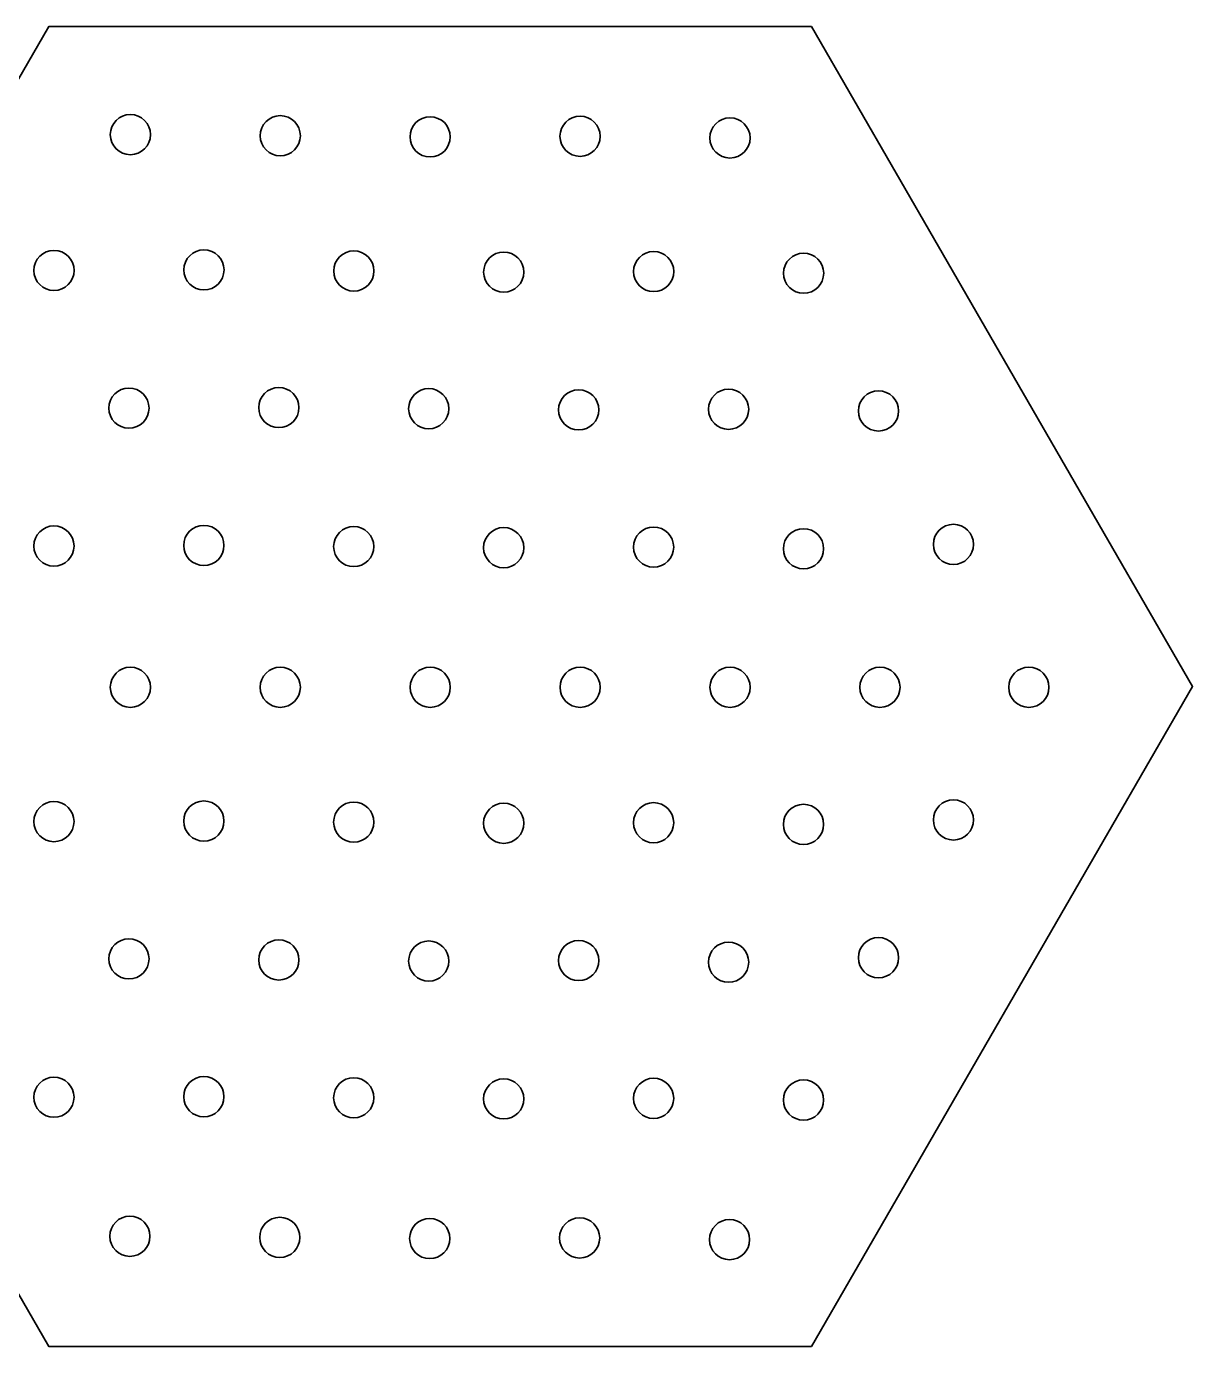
# Model space of a CAD drawing. Header units: inches. Extents: x 11 to 1716, y -770 to -4.
# Drawn here: x 1547.7 to 1715.9, y -666.5 to -476 of the extents above; entities that cross this region are included whole.
import ezdxf

# ---------------------------------------------------------------- set-up
doc = ezdxf.new("R2010")
doc.units = ezdxf.units.IN
doc.header["$MEASUREMENT"] = 0
doc.layers.add('Capa 1', color=7, linetype='Continuous')

msp = doc.modelspace()

# ---------------------------------------------------------------- linework, layer by layer
at = {"layer": 'Capa 1', "color": 250, "lineweight": 35, "true_color": 0x1c1c1b}
msp.add_lwpolyline([(1660.92, -475.98), (1715.92, -571.24), (1660.92, -666.51), (1550.92, -666.51), (1495.92, -571.24), (1550.92, -475.98), (1660.92, -475.98)], dxfattribs=at)
at = {"layer": 'Capa 1', "color": 242, "lineweight": 35, "true_color": 0xe5202d}
for points in [[(1565.57, -491.6), (1565.57, -493.2), (1564.27, -494.5), (1562.67, -494.5), (1561.06, -494.5), (1559.77, -493.2), (1559.77, -491.6), (1559.77, -489.99), (1561.06, -488.7), (1562.67, -488.7), (1564.27, -488.7), (1565.57, -489.99), (1565.57, -491.6)], [(1587.2, -491.76), (1587.2, -493.36), (1585.9, -494.66), (1584.3, -494.66), (1582.69, -494.66), (1581.4, -493.36), (1581.4, -491.76), (1581.4, -490.16), (1582.69, -488.86), (1584.3, -488.86), (1585.9, -488.86), (1587.2, -490.16), (1587.2, -491.76)], [(1608.82, -491.92), (1608.82, -493.52), (1607.53, -494.82), (1605.92, -494.82), (1604.32, -494.82), (1603.02, -493.52), (1603.02, -491.92), (1603.02, -490.32), (1604.32, -489.02), (1605.92, -489.02), (1607.53, -489.02), (1608.82, -490.32), (1608.82, -491.92)], [(1630.45, -491.84), (1630.45, -493.44), (1629.15, -494.74), (1627.55, -494.74), (1625.95, -494.74), (1624.65, -493.44), (1624.65, -491.84), (1624.65, -490.24), (1625.95, -488.94), (1627.55, -488.94), (1629.15, -488.94), (1630.45, -490.24), (1630.45, -491.84)], [(1652.08, -492.08), (1652.08, -493.68), (1650.78, -494.98), (1649.18, -494.98), (1647.58, -494.98), (1646.28, -493.68), (1646.28, -492.08), (1646.28, -490.48), (1647.58, -489.18), (1649.18, -489.18), (1650.78, -489.18), (1652.08, -490.48), (1652.08, -492.08)], [(1554.55, -511.2), (1554.55, -512.8), (1553.25, -514.1), (1551.65, -514.1), (1550.05, -514.1), (1548.75, -512.8), (1548.75, -511.2), (1548.75, -509.6), (1550.05, -508.3), (1551.65, -508.3), (1553.25, -508.3), (1554.55, -509.6), (1554.55, -511.2)], [(1576.18, -511.12), (1576.18, -512.72), (1574.88, -514.02), (1573.28, -514.02), (1571.68, -514.02), (1570.38, -512.72), (1570.38, -511.12), (1570.38, -509.52), (1571.68, -508.22), (1573.28, -508.22), (1574.88, -508.22), (1576.18, -509.52), (1576.18, -511.12)], [(1597.81, -511.28), (1597.81, -512.88), (1596.51, -514.18), (1594.91, -514.18), (1593.31, -514.18), (1592.01, -512.88), (1592.01, -511.28), (1592.01, -509.68), (1593.31, -508.38), (1594.91, -508.38), (1596.51, -508.38), (1597.81, -509.68), (1597.81, -511.28)], [(1619.44, -511.44), (1619.44, -513.04), (1618.14, -514.34), (1616.54, -514.34), (1614.94, -514.34), (1613.64, -513.04), (1613.64, -511.44), (1613.64, -509.84), (1614.94, -508.54), (1616.54, -508.54), (1618.14, -508.54), (1619.44, -509.84), (1619.44, -511.44)], [(1641.07, -511.36), (1641.07, -512.96), (1639.77, -514.26), (1638.17, -514.26), (1636.57, -514.26), (1635.27, -512.96), (1635.27, -511.36), (1635.27, -509.76), (1636.57, -508.46), (1638.17, -508.46), (1639.77, -508.46), (1641.07, -509.76), (1641.07, -511.36)], [(1662.7, -511.6), (1662.7, -513.2), (1661.4, -514.5), (1659.8, -514.5), (1658.2, -514.5), (1656.9, -513.2), (1656.9, -511.6), (1656.9, -510), (1658.2, -508.7), (1659.8, -508.7), (1661.4, -508.7), (1662.7, -510), (1662.7, -511.6)], [(1565.36, -531.07), (1565.36, -532.68), (1564.06, -533.97), (1562.46, -533.97), (1560.86, -533.97), (1559.56, -532.68), (1559.56, -531.07), (1559.56, -529.47), (1560.86, -528.17), (1562.46, -528.17), (1564.06, -528.17), (1565.36, -529.47), (1565.36, -531.07)], [(1586.99, -530.99), (1586.99, -532.6), (1585.69, -533.89), (1584.09, -533.89), (1582.49, -533.89), (1581.19, -532.6), (1581.19, -530.99), (1581.19, -529.39), (1582.49, -528.09), (1584.09, -528.09), (1585.69, -528.09), (1586.99, -529.39), (1586.99, -530.99)], [(1608.62, -531.15), (1608.62, -532.76), (1607.32, -534.05), (1605.72, -534.05), (1604.12, -534.05), (1602.82, -532.76), (1602.82, -531.15), (1602.82, -529.55), (1604.12, -528.25), (1605.72, -528.25), (1607.32, -528.25), (1608.62, -529.55), (1608.62, -531.15)], [(1630.25, -531.32), (1630.25, -532.92), (1628.95, -534.22), (1627.35, -534.22), (1625.75, -534.22), (1624.45, -532.92), (1624.45, -531.32), (1624.45, -529.71), (1625.75, -528.42), (1627.35, -528.42), (1628.95, -528.42), (1630.25, -529.71), (1630.25, -531.32)], [(1651.88, -531.24), (1651.88, -532.84), (1650.58, -534.14), (1648.98, -534.14), (1647.37, -534.14), (1646.08, -532.84), (1646.08, -531.24), (1646.08, -529.63), (1647.37, -528.34), (1648.98, -528.34), (1650.58, -528.34), (1651.88, -529.63), (1651.88, -531.24)], [(1673.51, -531.48), (1673.51, -533.08), (1672.21, -534.38), (1670.61, -534.38), (1669, -534.38), (1667.71, -533.08), (1667.71, -531.48), (1667.71, -529.88), (1669, -528.58), (1670.61, -528.58), (1672.21, -528.58), (1673.51, -529.88), (1673.51, -531.48)], [(1554.54, -550.97), (1554.54, -552.57), (1553.25, -553.87), (1551.64, -553.87), (1550.04, -553.87), (1548.74, -552.57), (1548.74, -550.97), (1548.74, -549.37), (1550.04, -548.07), (1551.64, -548.07), (1553.25, -548.07), (1554.54, -549.37), (1554.54, -550.97)], [(1576.17, -550.89), (1576.17, -552.49), (1574.88, -553.79), (1573.27, -553.79), (1571.67, -553.79), (1570.37, -552.49), (1570.37, -550.89), (1570.37, -549.29), (1571.67, -547.99), (1573.27, -547.99), (1574.88, -547.99), (1576.17, -549.29), (1576.17, -550.89)], [(1597.8, -551.05), (1597.8, -552.65), (1596.5, -553.95), (1594.9, -553.95), (1593.3, -553.95), (1592, -552.65), (1592, -551.05), (1592, -549.45), (1593.3, -548.15), (1594.9, -548.15), (1596.5, -548.15), (1597.8, -549.45), (1597.8, -551.05)], [(1619.43, -551.21), (1619.43, -552.81), (1618.13, -554.11), (1616.53, -554.11), (1614.93, -554.11), (1613.63, -552.81), (1613.63, -551.21), (1613.63, -549.61), (1614.93, -548.31), (1616.53, -548.31), (1618.13, -548.31), (1619.43, -549.61), (1619.43, -551.21)], [(1641.06, -551.13), (1641.06, -552.73), (1639.76, -554.03), (1638.16, -554.03), (1636.56, -554.03), (1635.26, -552.73), (1635.26, -551.13), (1635.26, -549.53), (1636.56, -548.23), (1638.16, -548.23), (1639.76, -548.23), (1641.06, -549.53), (1641.06, -551.13)], [(1662.69, -551.37), (1662.69, -552.97), (1661.39, -554.27), (1659.79, -554.27), (1658.19, -554.27), (1656.89, -552.97), (1656.89, -551.37), (1656.89, -549.77), (1658.19, -548.47), (1659.79, -548.47), (1661.39, -548.47), (1662.69, -549.77), (1662.69, -551.37)], [(1684.32, -550.73), (1684.32, -552.33), (1683.02, -553.63), (1681.42, -553.63), (1679.82, -553.63), (1678.52, -552.33), (1678.52, -550.73), (1678.52, -549.13), (1679.82, -547.83), (1681.42, -547.83), (1683.02, -547.83), (1684.32, -549.13), (1684.32, -550.73)], [(1565.57, -571.36), (1565.57, -572.96), (1564.27, -574.26), (1562.67, -574.26), (1561.07, -574.26), (1559.77, -572.96), (1559.77, -571.36), (1559.77, -569.75), (1561.07, -568.46), (1562.67, -568.46), (1564.27, -568.46), (1565.57, -569.75), (1565.57, -571.36)], [(1587.2, -571.36), (1587.2, -572.96), (1585.9, -574.26), (1584.3, -574.26), (1582.7, -574.26), (1581.4, -572.96), (1581.4, -571.36), (1581.4, -569.75), (1582.7, -568.46), (1584.3, -568.46), (1585.9, -568.46), (1587.2, -569.75), (1587.2, -571.36)], [(1608.83, -571.36), (1608.83, -572.96), (1607.53, -574.26), (1605.93, -574.26), (1604.33, -574.26), (1603.03, -572.96), (1603.03, -571.36), (1603.03, -569.75), (1604.33, -568.46), (1605.93, -568.46), (1607.53, -568.46), (1608.83, -569.75), (1608.83, -571.36)], [(1630.46, -571.36), (1630.46, -572.96), (1629.16, -574.26), (1627.56, -574.26), (1625.96, -574.26), (1624.66, -572.96), (1624.66, -571.36), (1624.66, -569.75), (1625.96, -568.46), (1627.56, -568.46), (1629.16, -568.46), (1630.46, -569.75), (1630.46, -571.36)], [(1652.09, -571.36), (1652.09, -572.96), (1650.79, -574.26), (1649.19, -574.26), (1647.59, -574.26), (1646.29, -572.96), (1646.29, -571.36), (1646.29, -569.75), (1647.59, -568.46), (1649.19, -568.46), (1650.79, -568.46), (1652.09, -569.75), (1652.09, -571.36)], [(1673.72, -571.36), (1673.72, -572.96), (1672.42, -574.26), (1670.82, -574.26), (1669.22, -574.26), (1667.92, -572.96), (1667.92, -571.36), (1667.92, -569.75), (1669.22, -568.46), (1670.82, -568.46), (1672.42, -568.46), (1673.72, -569.75), (1673.72, -571.36)], [(1695.2, -571.36), (1695.2, -572.96), (1693.91, -574.26), (1692.3, -574.26), (1690.7, -574.26), (1689.4, -572.96), (1689.4, -571.36), (1689.4, -569.75), (1690.7, -568.46), (1692.3, -568.46), (1693.91, -568.46), (1695.2, -569.75), (1695.2, -571.36)], [(1554.54, -590.74), (1554.54, -592.34), (1553.25, -593.64), (1551.64, -593.64), (1550.04, -593.64), (1548.74, -592.34), (1548.74, -590.74), (1548.74, -589.14), (1550.04, -587.84), (1551.64, -587.84), (1553.25, -587.84), (1554.54, -589.14), (1554.54, -590.74)], [(1576.17, -590.66), (1576.17, -592.26), (1574.88, -593.56), (1573.27, -593.56), (1571.67, -593.56), (1570.37, -592.26), (1570.37, -590.66), (1570.37, -589.06), (1571.67, -587.76), (1573.27, -587.76), (1574.88, -587.76), (1576.17, -589.06), (1576.17, -590.66)], [(1597.8, -590.82), (1597.8, -592.42), (1596.5, -593.72), (1594.9, -593.72), (1593.3, -593.72), (1592, -592.42), (1592, -590.82), (1592, -589.22), (1593.3, -587.92), (1594.9, -587.92), (1596.5, -587.92), (1597.8, -589.22), (1597.8, -590.82)], [(1619.43, -590.98), (1619.43, -592.58), (1618.13, -593.88), (1616.53, -593.88), (1614.93, -593.88), (1613.63, -592.58), (1613.63, -590.98), (1613.63, -589.38), (1614.93, -588.08), (1616.53, -588.08), (1618.13, -588.08), (1619.43, -589.38), (1619.43, -590.98)], [(1641.06, -590.9), (1641.06, -592.5), (1639.76, -593.8), (1638.16, -593.8), (1636.56, -593.8), (1635.26, -592.5), (1635.26, -590.9), (1635.26, -589.3), (1636.56, -588), (1638.16, -588), (1639.76, -588), (1641.06, -589.3), (1641.06, -590.9)], [(1662.69, -591.14), (1662.69, -592.74), (1661.39, -594.04), (1659.79, -594.04), (1658.19, -594.04), (1656.89, -592.74), (1656.89, -591.14), (1656.89, -589.54), (1658.19, -588.24), (1659.79, -588.24), (1661.39, -588.24), (1662.69, -589.54), (1662.69, -591.14)], [(1684.32, -590.5), (1684.32, -592.1), (1683.02, -593.4), (1681.42, -593.4), (1679.82, -593.4), (1678.52, -592.1), (1678.52, -590.5), (1678.52, -588.9), (1679.82, -587.6), (1681.42, -587.6), (1683.02, -587.6), (1684.32, -588.9), (1684.32, -590.5)], [(1565.36, -610.55), (1565.36, -612.15), (1564.06, -613.45), (1562.46, -613.45), (1560.86, -613.45), (1559.56, -612.15), (1559.56, -610.55), (1559.56, -608.94), (1560.86, -607.65), (1562.46, -607.65), (1564.06, -607.65), (1565.36, -608.94), (1565.36, -610.55)], [(1673.51, -610.38), (1673.51, -611.99), (1672.21, -613.28), (1670.61, -613.28), (1669, -613.28), (1667.71, -611.99), (1667.71, -610.38), (1667.71, -608.78), (1669, -607.48), (1670.61, -607.48), (1672.21, -607.48), (1673.51, -608.78), (1673.51, -610.38)], [(1586.99, -610.71), (1586.99, -612.31), (1585.69, -613.61), (1584.09, -613.61), (1582.49, -613.61), (1581.19, -612.31), (1581.19, -610.71), (1581.19, -609.1), (1582.49, -607.81), (1584.09, -607.81), (1585.69, -607.81), (1586.99, -609.1), (1586.99, -610.71)], [(1608.62, -610.87), (1608.62, -612.47), (1607.32, -613.77), (1605.72, -613.77), (1604.12, -613.77), (1602.82, -612.47), (1602.82, -610.87), (1602.82, -609.27), (1604.12, -607.97), (1605.72, -607.97), (1607.32, -607.97), (1608.62, -609.27), (1608.62, -610.87)], [(1630.25, -610.79), (1630.25, -612.39), (1628.95, -613.69), (1627.35, -613.69), (1625.75, -613.69), (1624.45, -612.39), (1624.45, -610.79), (1624.45, -609.19), (1625.75, -607.89), (1627.35, -607.89), (1628.95, -607.89), (1630.25, -609.19), (1630.25, -610.79)], [(1651.88, -611.03), (1651.88, -612.63), (1650.58, -613.93), (1648.98, -613.93), (1647.37, -613.93), (1646.08, -612.63), (1646.08, -611.03), (1646.08, -609.43), (1647.37, -608.13), (1648.98, -608.13), (1650.58, -608.13), (1651.88, -609.43), (1651.88, -611.03)], [(1554.54, -630.52), (1554.54, -632.12), (1553.25, -633.42), (1551.64, -633.42), (1550.04, -633.42), (1548.74, -632.12), (1548.74, -630.52), (1548.74, -628.92), (1550.04, -627.62), (1551.64, -627.62), (1553.25, -627.62), (1554.54, -628.92), (1554.54, -630.52)], [(1576.17, -630.44), (1576.17, -632.04), (1574.88, -633.34), (1573.27, -633.34), (1571.67, -633.34), (1570.37, -632.04), (1570.37, -630.44), (1570.37, -628.84), (1571.67, -627.54), (1573.27, -627.54), (1574.88, -627.54), (1576.17, -628.84), (1576.17, -630.44)], [(1597.8, -630.6), (1597.8, -632.2), (1596.5, -633.5), (1594.9, -633.5), (1593.3, -633.5), (1592, -632.2), (1592, -630.6), (1592, -629), (1593.3, -627.7), (1594.9, -627.7), (1596.5, -627.7), (1597.8, -629), (1597.8, -630.6)], [(1619.43, -630.76), (1619.43, -632.37), (1618.13, -633.66), (1616.53, -633.66), (1614.93, -633.66), (1613.63, -632.37), (1613.63, -630.76), (1613.63, -629.16), (1614.93, -627.86), (1616.53, -627.86), (1618.13, -627.86), (1619.43, -629.16), (1619.43, -630.76)], [(1641.06, -630.68), (1641.06, -632.28), (1639.76, -633.58), (1638.16, -633.58), (1636.56, -633.58), (1635.26, -632.28), (1635.26, -630.68), (1635.26, -629.08), (1636.56, -627.78), (1638.16, -627.78), (1639.76, -627.78), (1641.06, -629.08), (1641.06, -630.68)], [(1662.69, -630.92), (1662.69, -632.53), (1661.39, -633.82), (1659.79, -633.82), (1658.19, -633.82), (1656.89, -632.53), (1656.89, -630.92), (1656.89, -629.32), (1658.19, -628.02), (1659.79, -628.02), (1661.39, -628.02), (1662.69, -629.32), (1662.69, -630.92)], [(1565.5, -650.59), (1565.5, -652.19), (1564.2, -653.49), (1562.6, -653.49), (1561, -653.49), (1559.7, -652.19), (1559.7, -650.59), (1559.7, -648.98), (1561, -647.69), (1562.6, -647.69), (1564.2, -647.69), (1565.5, -648.98), (1565.5, -650.59)], [(1587.13, -650.75), (1587.13, -652.35), (1585.83, -653.65), (1584.23, -653.65), (1582.63, -653.65), (1581.33, -652.35), (1581.33, -650.75), (1581.33, -649.14), (1582.63, -647.85), (1584.23, -647.85), (1585.83, -647.85), (1587.13, -649.14), (1587.13, -650.75)], [(1608.76, -650.91), (1608.76, -652.51), (1607.46, -653.81), (1605.86, -653.81), (1604.26, -653.81), (1602.96, -652.51), (1602.96, -650.91), (1602.96, -649.31), (1604.26, -648.01), (1605.86, -648.01), (1607.46, -648.01), (1608.76, -649.31), (1608.76, -650.91)], [(1630.39, -650.83), (1630.39, -652.43), (1629.09, -653.73), (1627.49, -653.73), (1625.89, -653.73), (1624.59, -652.43), (1624.59, -650.83), (1624.59, -649.22), (1625.89, -647.93), (1627.49, -647.93), (1629.09, -647.93), (1630.39, -649.22), (1630.39, -650.83)], [(1652.02, -651.07), (1652.02, -652.67), (1650.72, -653.97), (1649.12, -653.97), (1647.52, -653.97), (1646.22, -652.67), (1646.22, -651.07), (1646.22, -649.47), (1647.52, -648.17), (1649.12, -648.17), (1650.72, -648.17), (1652.02, -649.47), (1652.02, -651.07)]]:
    msp.add_open_spline(points, degree=3, knots=[0, 0, 0, 0, 1, 1, 1, 2, 2, 2, 3, 3, 3, 4, 4, 4, 4], dxfattribs=at)

doc.saveas('drawing.dxf')
